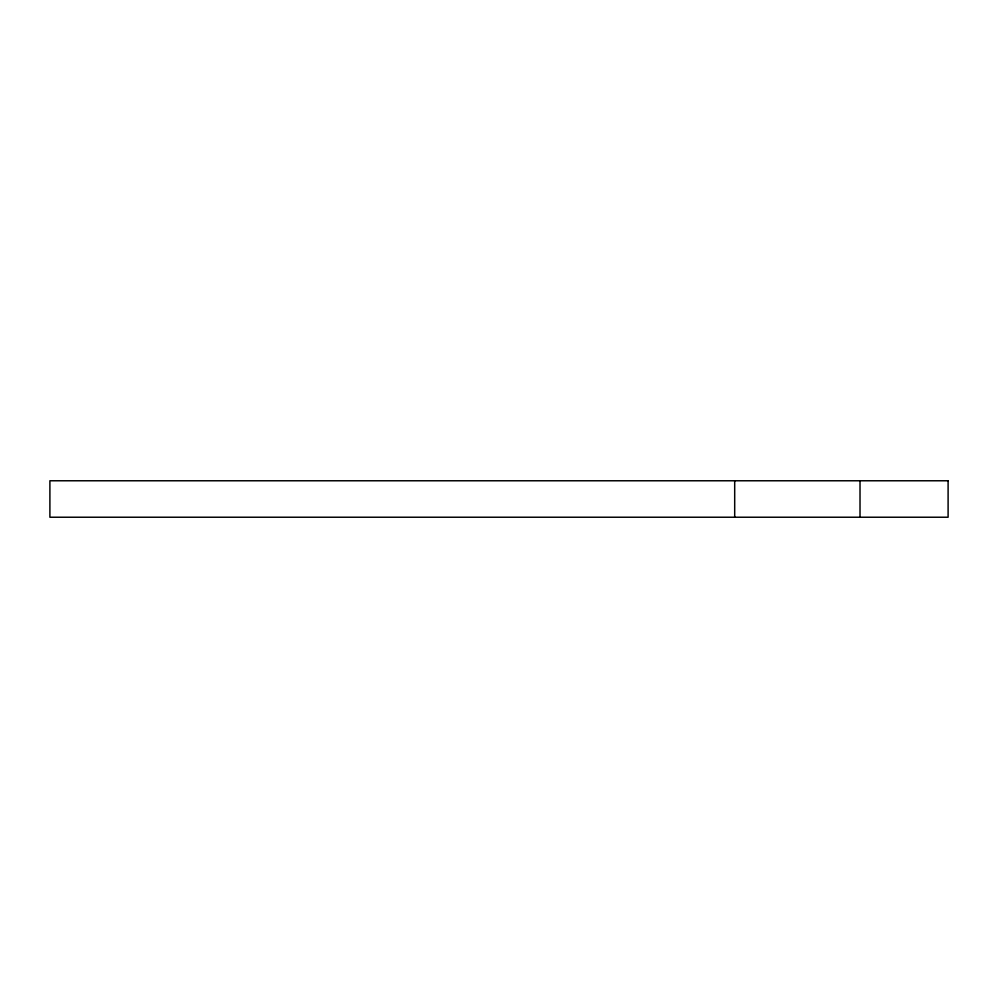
<?xml version="1.0" encoding="UTF-8"?>
<svg xmlns="http://www.w3.org/2000/svg" width="998" height="998" viewBox="0 0 998 998"><rect width="100%" height="100%" fill="white"/><g stroke="black" fill="none" stroke-linecap="round" stroke-linejoin="round"><path stroke-width="1.5" d="M860.014 480.774L860.014 517.226M734.69 480.774L734.69 517.226M948.1 480.774L49.9 480.774L49.9 517.226L948.1 517.226L948.1 480.774"/></g></svg>
